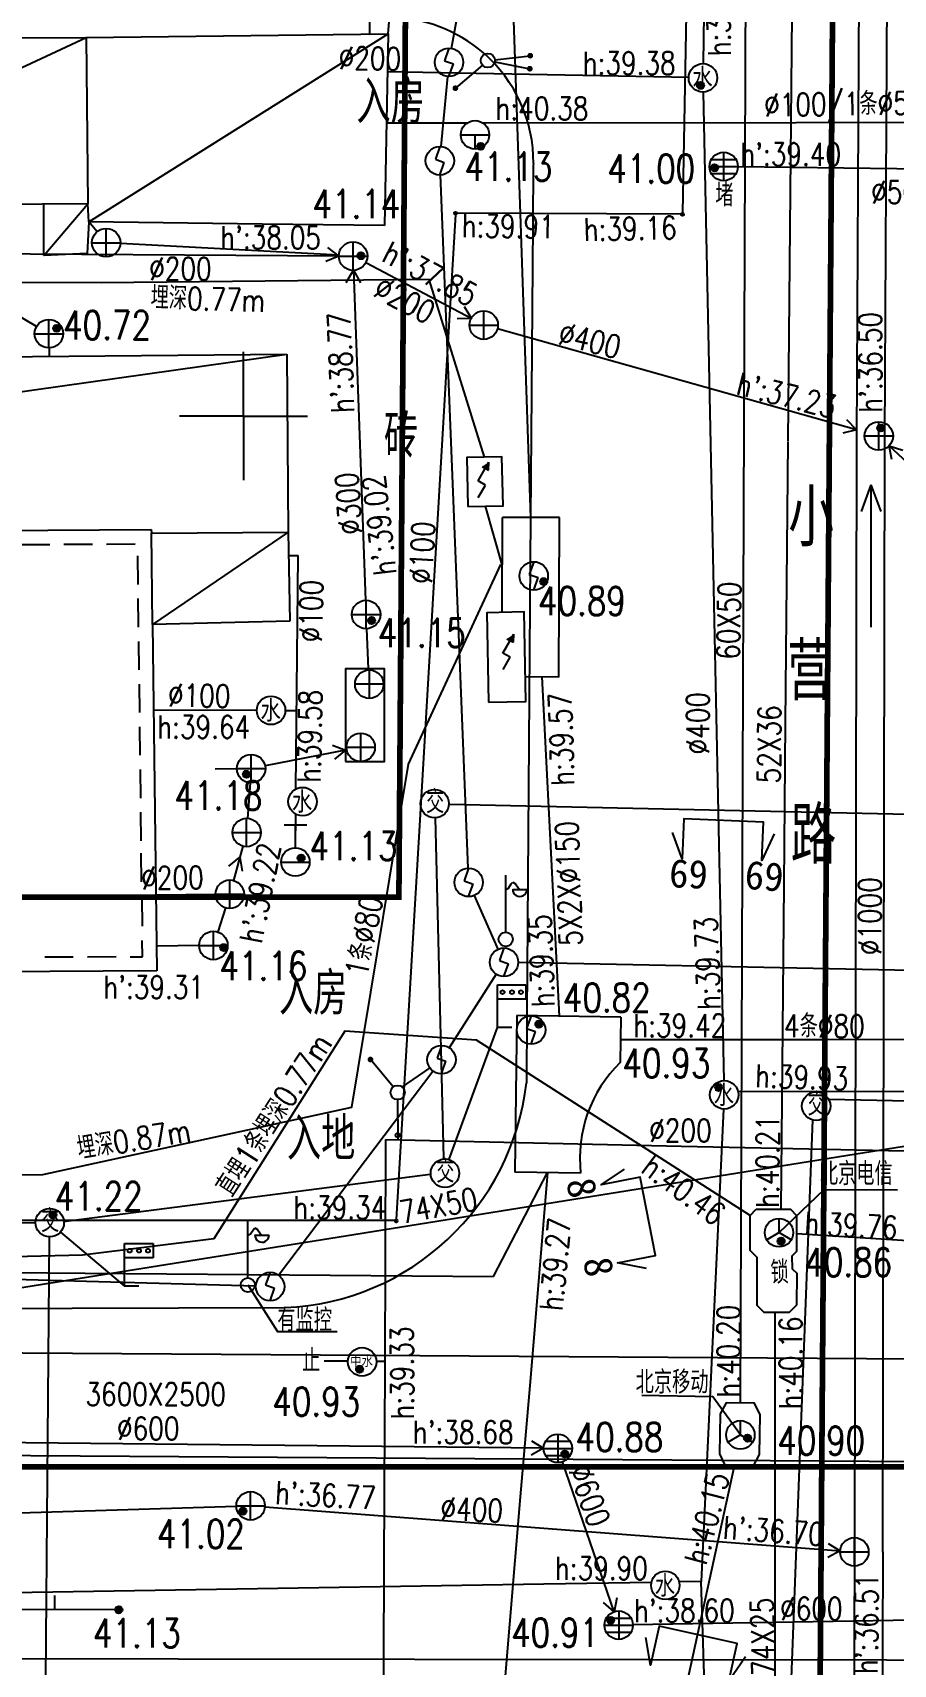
# Model space of a CAD drawing. Header units: inches. Extents: x 505347 to 508499, y 312634 to 313316.
# Drawn here: x 505692.6 to 505722.8, y 312866.2 to 312923.5 of the extents above; entities that cross this region are included whole.
import ezdxf
from ezdxf.enums import TextEntityAlignment as Align
from ezdxf.lldxf.tags import DXFTag

# ---------------------------------------------------------------- set-up
doc = ezdxf.new("R2010")
doc.units = ezdxf.units.IN
doc.header["$LTSCALE"] = 0.5
doc.header["$MEASUREMENT"] = 0
doc.linetypes.add('ACAD_ISO05W100', pattern=[33, 24, -3, 0, -3, 0, -3])
doc.linetypes.add('B1', pattern=[3, 2, -1])
for name, color, linetype in [('4_RDCAD', 7, 'Continuous'), ('BJ0', 7, 'Continuous'), ('BJ02', 7, 'Continuous'), ('BJ03', 7, 'Continuous'), ('BJ04', 7, 'Continuous'), ('BJ05', 7, 'Continuous'), ('BJ08', 7, 'Continuous'), ('BJ10', 7, 'Continuous'), ('PAPERFRAME', 7, 'Continuous'), ('上水井', 4, 'Continuous'), ('上水注记', 4, 'Continuous'), ('上水管线', 4, 'Continuous'), ('上水高程表', 4, 'Continuous'), ('中水井', 151, 'Continuous'), ('中水注记', 151, 'Continuous'), ('中水管线', 151, 'Continuous'), ('中水高程表', 151, 'Continuous'), ('公安交通井', 163, 'Continuous'), ('公安交通管线', 163, 'Continuous'), ('污水井', 247, 'Continuous'), ('污水注记', 247, 'Continuous'), ('污水管线', 247, 'Continuous'), ('污水高程表', 247, 'Continuous'), ('热力井', 40, 'Continuous'), ('热力注记', 40, 'Continuous'), ('热力管线', 40, 'Continuous'), ('热力高程表', 40, 'Continuous'), ('照明井', 193, 'Continuous'), ('照明管线', 193, 'Continuous'), ('燃气注记', 6, 'Continuous'), ('燃气管线', 6, 'Continuous'), ('燃气高程表', 6, 'Continuous'), ('电信井(北京移动)', 3, 'Continuous'), ('电信井权属', 7, 'Continuous'), ('电信井（北京电信）', 3, 'Continuous'), ('电信断面图及编号', 3, 'Continuous'), ('电信注记', 3, 'Continuous'), ('电信管线', 3, 'Continuous'), ('电信高程表', 3, 'Continuous'), ('电力井', 1, 'Continuous'), ('电力注记', 1, 'Continuous'), ('电力管线', 1, 'Continuous'), ('电力高程表', 1, 'Continuous'), ('监控器', 5, 'Continuous'), ('道路红线', 1, 'Continuous'), ('雨水井', 34, 'Continuous'), ('雨水注记', 34, 'Continuous'), ('雨水管线', 34, 'Continuous'), ('雨水高程表', 34, 'Continuous')]:
    doc.layers.add(name, color=color, linetype=linetype)
doc.styles.add('HZ', font='simplex.shx', dxfattribs={"bigfont": 'hztxt'})
doc.styles.get("Standard").update_dxf_attribs({"font": 'txt.shx', "bigfont": 'hztxt.shx'})
doc.styles.add('STYLE1', font='')
doc.styles.add('标题文字', font='', dxfattribs={"width": 0.68})
doc.styles.add('粗等线', font='simhei.ttf')
doc.styles.add('细等线', font='txt.shx', dxfattribs={"bigfont": 'ht.shx'})
doc.styles.get('STYLE1').set_extended_font_data('SimSun')
doc.styles.get('标题文字').set_extended_font_data('SimSun')
doc.linetypes.add('1152', pattern='A,15,-0.9,[138,ltypeshp.shx,S=1,R=0,X=0,Y=-0.5],-0.7,[138,ltypeshp.shx,S=1,R=0,X=0,Y=-0.5],-0.9,0', length=17.5)
doc.linetypes.add('1157', pattern='A,15,-3,[138,ltypeshp.shx,S=1,R=0,X=-0.5,Y=-0.5],-2,0', length=20)
tags = doc.linetypes.add('DL', pattern='A,15,-4.925,[130,ltypeshp.shx,S=0.5,R=330,X=-0.15,Y=0.433],0,[130,ltypeshp.shx,S=0.4,R=90,X=0,Y=0],-0.15,[130,ltypeshp.shx,S=0.5,R=150,X=0,Y=-0.433],-4.925,15', length=40).pattern_tags.tags
tags[32:33] = [DXFTag(74, 4), DXFTag(75, 0), DXFTag(340, '0'), DXFTag(46, 1.0), DXFTag(50, 0.0), DXFTag(44, 0.0), DXFTag(45, 0.0)]
tags[30:31] = [DXFTag(74, 4), DXFTag(75, 0), DXFTag(340, '0'), DXFTag(46, 1.0), DXFTag(50, 0.0), DXFTag(44, 0.0), DXFTag(45, 0.0)]
tags[4:5] = [DXFTag(74, 4), DXFTag(75, 0), DXFTag(340, '0'), DXFTag(46, 1.0), DXFTag(50, 0.0), DXFTag(44, 0.0), DXFTag(45, 0.0)]
tags = doc.linetypes.add('DX', pattern='A,15,-5,[130,ltypeshp.shx,S=1,R=330,X=0,Y=0],-5,15', length=40).pattern_tags.tags
tags[16:17] = [DXFTag(74, 4), DXFTag(75, 0), DXFTag(340, '0'), DXFTag(46, 1.0), DXFTag(50, 0.0), DXFTag(44, 0.0), DXFTag(45, 0.0)]
tags[14:15] = [DXFTag(74, 4), DXFTag(75, 0), DXFTag(340, '0'), DXFTag(46, 1.0), DXFTag(50, 0.0), DXFTag(44, 0.0), DXFTag(45, 0.0)]
tags[4:5] = [DXFTag(74, 4), DXFTag(75, 0), DXFTag(340, '0'), DXFTag(46, 1.0), DXFTag(50, 0.0), DXFTag(44, 0.0), DXFTag(45, 0.0)]
tags = doc.linetypes.add('SS', pattern='A,15,-1.9,[130,ltypeshp.shx,S=1,R=330,X=0,Y=0],-1.2,[130,ltypeshp.shx,S=1,R=330,X=0,Y=0],-1.9,15', length=35).pattern_tags.tags
tags[24:25] = [DXFTag(74, 4), DXFTag(75, 0), DXFTag(340, '0'), DXFTag(46, 1.0), DXFTag(50, 0.0), DXFTag(44, 0.0), DXFTag(45, 0.0)]
tags[22:23] = [DXFTag(74, 4), DXFTag(75, 0), DXFTag(340, '0'), DXFTag(46, 1.0), DXFTag(50, 0.0), DXFTag(44, 0.0), DXFTag(45, 0.0)]
tags[4:5] = [DXFTag(74, 4), DXFTag(75, 0), DXFTag(340, '0'), DXFTag(46, 1.0), DXFTag(50, 0.0), DXFTag(44, 0.0), DXFTag(45, 0.0)]
doc.linetypes.add('TRQD', pattern='A,15,[130,ltypeshp.shx,S=0.6,R=0,X=0,Y=0],-5,[130,ltypeshp.shx,S=0.6,R=0,X=0,Y=0],15', length=35)

# ---------------------------------------------------------------- blocks, each defined once
blk = doc.blocks.new('B5461')
for q in [(-0.866025, -0.5), (0, 1), (0.866025, -0.5)]:
    blk.add_line((0, 0), q)
blk.add_circle((0, 0), 1)
blk = doc.blocks.new('JT')
at = {"layer": '公安交通井'}
blk.add_circle((0, 0), 0.5, dxfattribs=at)
at = {"layer": '公安交通井', "width": 0.8}
blk.add_text('交', height=0.8, dxfattribs=at).set_placement((-0.304, -0.335, -50.185))
blk = doc.blocks.new('B8003')
at = {"color": 0}
for p, q in [((0, 3), (2, 3)), ((0, 0), (0, 3)), ((2, 3), (2, 2)), ((2, 2), (0, 2)), ((1, 0), (0, 0))]:
    blk.add_line(p, q, dxfattribs=at)
for centre in [(0.36, 2.49), (1.02, 2.49), (1.65, 2.49)]:
    blk.add_circle(centre, 0.135)
blk = doc.blocks.new('BC026')
for p, q in [((0, 0.5), (0, 4.5)), ((0, 3.5), (0.19, 3.6)), ((0.19, 3.6), (0.39, 3.9)), ((0.39, 3.9), (0.49, 4)), ((0.49, 4), (0.69, 3.9)), ((0.49, 3.5), (1.49, 3.5)), ((0.69, 3.9), (0.89, 3.6)), ((0.89, 3.6), (0.99, 3.5))]:
    blk.add_line(p, q)
blk.add_circle((0, 0), 0.5)
blk.add_arc((0.99, 3.5), 0.5, 179, 0)
blk = doc.blocks.new('B8211')
blk.add_hatch(color=256).paths.add_polyline_path([(0.25, 0, 1), (-0.25, 0, 1)])
blk.add_circle((0, 0), 0.25)
blk = doc.blocks.new('B545')
for p, q in [((-1, 0), (1, 0)), ((0, -1), (0, 0))]:
    blk.add_line(p, q)
blk.add_circle((0, 0), 1)
blk = doc.blocks.new('B547')
at = {"linetype": 'Continuous'}
for p, q in [((0, 1), (-0.31427, 0.111111)), ((-0.31427, 0.111111), (0.31427, -0.111111)), ((0, -1), (0.31427, -0.111111))]:
    blk.add_line(p, q, dxfattribs=at)
blk.add_circle((0, 0), 1)
blk = doc.blocks.new('B5502')
blk.add_circle((0, 0), 1)
at = {"style": '细等线'}
blk.add_text('水', height=1.5, dxfattribs=at).set_placement((-0.74, -0.79))
blk = doc.blocks.new('B5421')
for p, q in [((-1, 0), (1, 0)), ((0, -1), (0, 1))]:
    blk.add_line(p, q)
blk.add_circle((0, 0), 1)
blk = doc.blocks.new('B553')
at = {"linetype": 'Continuous'}
for p, q in [((-0.8, 2.6), (0.8, 2.6)), ((0, 1), (0, 2.6)), ((-1, 0), (1, 0))]:
    blk.add_line(p, q, dxfattribs=at)
blk.add_circle((0, 0), 1, dxfattribs=at)
blk = doc.blocks.new('B549')
blk.add_circle((0, 0), 1)
blk = doc.blocks.new('5441')
for p, q in [((1, 0), (-1, 0)), ((0, 1), (0, -1)), ((0, 0), (0, 0))]:
    blk.add_line(p, q)
blk.add_circle((0, 0), 1)
blk = doc.blocks.new('B5422')
at = {"linetype": 'Continuous'}
for p, q in [((-1, 0), (1, 0)), ((-0.866025, 0.5), (0.866025, 0.5)), ((0, 1), (0, -1)), ((-0.866025, -0.5), (0.866025, -0.5))]:
    blk.add_line(p, q, dxfattribs=at)
blk.add_circle((0, 0), 1, dxfattribs=at)
blk = doc.blocks.new('53214')
blk.add_circle((0, 0), 0.1)
for tag in ['路号', '线号', '点号']:
    blk.add_attdef(tag, (0, 0), '', height=0.00001)
blk = doc.blocks.new('RDCADTITLE')
at = {"color": 0, "ltscale": 10}
blk.add_lwpolyline([(-180, 30, 0, 0, 0), (0, 30, 0.5, 180, 0)], format="xyseb", dxfattribs=at)
at = {"style": 'STYLE1', "width": 0.75}
for tag, p in [('A1', (-145, 26.25)), ('B1', (-100, 26.25)), ('A3', (-145, 18.75)), ('B2', (-100, 18.75)), ('A4', (-145, 11.25)), ('B3', (-100, 11.25)), ('A4', (-145, 3.75)), ('B4', (-100, 3.75))]:
    blk.add_attdef(tag, text='', height=2.8, dxfattribs=at).set_placement(p, align=Align.MIDDLE_CENTER)
at = {"layer": '4_RDCAD', "style": '标题文字', "width": 0.65}
for tag, height, p in [('C2', 3.4, (-45, 17.95)), ('C3', 3.4, (-45, 11.75)), ('ZTSJ4-09-系统立项编码-流水号+设计阶段-专业代码-图号', 2.8, (-37.62, 3.75))]:
    blk.add_attdef(tag, text='', height=height, dxfattribs=at).set_placement(p, align=Align.MIDDLE_CENTER)

msp = doc.modelspace()

# ---------------------------------------------------------------- hatches: boundary and pattern name
at = {"layer": 'BJ05', "linetype": 'DL'}
h = msp.add_hatch(color=256, dxfattribs=at)
h.paths.add_polyline_path([(505708.383, 312908.261), (505708.494, 312908.201), (505708.622, 312908.422)])
h.paths.add_polyline_path([(505708.494, 312908.201), (505708.611, 312908.137), (505708.622, 312908.422)])
for points in [[(505708.622, 312908.422), (505708.494, 312908.201), (505708.611, 312908.137)], [(505709.496, 312902.379), (505709.368, 312902.158), (505709.485, 312902.094)]]:
    msp.add_hatch(color=256, dxfattribs=at).paths.add_polyline_path(points)
h = msp.add_hatch(color=256, dxfattribs=at)
h.paths.add_polyline_path([(505709.256, 312902.218), (505709.368, 312902.158), (505709.496, 312902.379)])
h.paths.add_polyline_path([(505709.368, 312902.158), (505709.485, 312902.094), (505709.496, 312902.379)])

# ---------------------------------------------------------------- linework, layer by layer
at = {"color": 1, "const_width": 0.2}
msp.add_lwpolyline([(505522.699, 312940.44), (505523.119, 312898.565), (505541.113, 312895.944), (505546.986, 312895.276), (505568.129, 312893.628), (505599.214, 312893.145), (505657.3, 312893.145), (505705.46, 312893.145), (505705.925, 312955.899)], dxfattribs=at)
at = {"layer": 'BJ0'}
for q in [(505700, 312912.289), (505697.75, 312910.039), (505700, 312907.789), (505702.25, 312910.039)]:
    msp.add_line((505700, 312910.039), q, dxfattribs=at)
at = {"layer": 'BJ02', "linetype": 'Continuous'}
for p, q in [((505704.426, 312924.034), (505704.426, 312923.448)), ((505705.081, 312923.456), (505705.126, 312924.034)), ((505651.419, 312923.075), (505694.476, 312923.329)), ((505694.476, 312923.329), (505705.081, 312923.456)), ((505694.476, 312923.329), (505694.476, 312923.329)), ((505694.476, 312923.329), (505694.54, 312917.486)), ((505704.426, 312923.448), (505705.081, 312923.456)), ((505705.081, 312923.456), (505704.955, 312916.724)), ((505694.54, 312917.486), (505651.514, 312917.136)), ((505692.985, 312915.676), (505692.984, 312917.486)), ((505694.572, 312916.851), (505694.54, 312917.486)), ((505694.572, 312916.851), (505694.509, 312915.739)), ((505700.661, 312916.777), (505694.572, 312916.851)), ((505704.955, 312916.724), (505700.661, 312916.777)), ((505694.509, 312915.739), (505692.985, 312915.676)), ((505681.363, 312912.024), (505701.527, 312912.214)), ((505701.527, 312912.214), (505701.576, 312905.958)), ((505656.151, 312905.805), (505696.765, 312906.054)), ((505696.765, 312906.054), (505696.767, 312905.927)), ((505696.767, 312905.927), (505701.576, 312905.958)), ((505701.576, 312905.958), (505701.632, 312902.84)), ((505692.196, 312905.526), (505693.196, 312905.532)), ((505693.696, 312905.535), (505694.696, 312905.541)), ((505695.196, 312905.544), (505696.196, 312905.551)), ((505696.81, 312902.717), (505696.767, 312905.927)), ((505696.767, 312905.927), (505696.767, 312905.927)), ((505696.278, 312905.127), (505696.291, 312904.127)), ((505696.31, 312902.711), (505696.298, 312903.627)), ((505696.311, 312902.627), (505696.31, 312902.711)), ((505701.632, 312902.84), (505696.81, 312902.717)), ((505696.81, 312902.717), (505696.958, 312890.557)), ((505696.317, 312902.127), (505696.329, 312901.127)), ((505696.335, 312900.627), (505696.348, 312899.627)), ((505696.354, 312899.127), (505696.366, 312898.127)), ((505696.372, 312897.627), (505696.384, 312896.627)), ((505696.39, 312896.127), (505696.402, 312895.127)), ((505696.393, 312894.69), (505696.405, 312893.69)), ((505696.427, 312893.128), (505696.439, 312892.128)), ((505696.452, 312891.054), (505696.445, 312891.628)), ((505694.025, 312891.042), (505693.025, 312891.037)), ((505695.525, 312891.05), (505694.525, 312891.044)), ((505696.025, 312891.052), (505696.452, 312891.054)), ((505696.958, 312890.557), (505629.382, 312890.207))]:
    msp.add_line(p, q, dxfattribs=at)
at = {"layer": 'BJ02'}
for points in [[(505681.72, 312917.382), (505694.476, 312923.329)], [(505694.572, 312916.851), (505705.081, 312923.456)], [(505692.985, 312915.676), (505694.54, 312917.486)], [(505656.151, 312905.805), (505701.527, 312912.214)], [(505701.576, 312905.958), (505696.81, 312902.717)]]:
    msp.add_lwpolyline(points, dxfattribs=at)
at = {"layer": 'BJ02', "linetype": 'Continuous'}
for points in [[(505695.622, 312868.128), (505691.122, 312868.135)], [(505693.372, 312868.132), (505693.373, 312868.632)]]:
    msp.add_lwpolyline(points, dxfattribs=at)
at = {"layer": 'BJ04', "linetype": 'Continuous', "flags": 128}
for points in [[(505708.428, 312922.785, 0.178399), (505705.126, 312924.034)], [(505710.187, 312918.905, 0.21859), (505708.428, 312922.785)], [(505701.471, 312878.737, 0.369066), (505709.941, 312886.633)]]:
    msp.add_lwpolyline(points, format="xyb", dxfattribs=at)
for points in [[(505710.187, 312918.905), (505710.178, 312918.834), (505710.163, 312916.776)], [(505710.163, 312916.776), (505710.074, 312904.958)], [(505710.074, 312904.958), (505709.955, 312889.027)], [(505709.955, 312889.027), (505709.937, 312886.618)], [(505664.023, 312878.624), (505701.471, 312878.737)]]:
    msp.add_lwpolyline(points, dxfattribs=at)
at = {"layer": 'BJ05', "linetype": 'DL'}
for p, q in [((505708.239, 312907.76), (505708.622, 312908.422)), ((505708.383, 312908.261), (505708.611, 312908.137)), ((505708.611, 312908.137), (505708.622, 312908.422)), ((505708.499, 312907.61), (505708.239, 312907.76)), ((505708.249, 312907.177), (505708.499, 312907.61)), ((505709.113, 312901.717), (505709.496, 312902.379)), ((505709.256, 312902.218), (505709.485, 312902.094)), ((505709.485, 312902.094), (505709.496, 312902.379)), ((505709.373, 312901.567), (505709.113, 312901.717)), ((505709.123, 312901.134), (505709.373, 312901.567))]:
    msp.add_line(p, q, dxfattribs=at)
for points in [[(505708.833, 312922.547), (505710.075, 312922.689)], [(505708.395, 312922.357), (505707.443, 312921.546)], [(505708.83, 312922.471), (505710.057, 312922.232)]]:
    msp.add_lwpolyline(points, dxfattribs=at)
at = {"layer": 'BJ05', "linetype": 'DL', "const_width": 0.1}
for points in [[(505710.125, 312922.689, 1), (505710.025, 312922.689, 1)], [(505710.007, 312922.232, 1), (505710.107, 312922.232, 1)], [(505707.393, 312921.546, 1), (505707.493, 312921.546, 1)]]:
    msp.add_lwpolyline(points, format="xyb", close=True, dxfattribs=at)
at = {"layer": 'BJ05', "linetype": 'DL', "flags": 128}
for points in [[(505707.881, 312906.862), (505709.118, 312906.89), (505709.079, 312908.609), (505707.842, 312908.581)], [(505708.607, 312899.993), (505709.923, 312900.02), (505709.859, 312903.161), (505708.543, 312903.134)]]:
    msp.add_lwpolyline(points, close=True, dxfattribs=at)
at = {"layer": 'BJ05', "linetype": 'Continuous', "const_width": 0.1}
msp.add_lwpolyline([(505704.412, 312887.447, 1), (505704.512, 312887.447, 1)], format="xyb", close=True, dxfattribs=at)
at = {"layer": 'BJ05', "linetype": 'Continuous'}
msp.add_lwpolyline([(505705.258, 312886.482), (505704.462, 312887.447)], dxfattribs=at)
at = {"layer": 'BJ05', "linetype": 'Continuous', "flags": 128}
msp.add_lwpolyline([(505705.417, 312886.04), (505705.419, 312884.664)], dxfattribs=at)
at = {"layer": 'BJ05', "linetype": 'DL'}
msp.add_circle((505708.585, 312922.519), 0.25, dxfattribs=at)
at = {"layer": 'BJ05', "linetype": 'Continuous'}
for centre, radius in [((505705.417, 312886.29), 0.25), ((505705.419, 312884.789), 0.0748)]:
    msp.add_circle(centre, radius, dxfattribs=at)
at = {"layer": '上水管线', "linetype": 'SS', "ltscale": 0.6}
for points in [[(505716.551, 312952.946), (505716.145, 312922.41)], [(505715.653, 312921.919), (505705.056, 312922.118)], [(505716.148, 312921.411), (505716.69, 312895.553)], [(505701.591, 312905.143), (505701.925, 312905.141)], [(505701.84, 312896.942), (505701.925, 312905.141)], [(505696.846, 312899.729), (505700.471, 312899.707)], [(505701.47, 312899.701), (505701.856, 312899.699)], [(505701.828, 312894.881), (505701.835, 312896.065)], [(505716.69, 312895.553), (505716.876, 312886.707)], [(505717.369, 312886.337), (505723.514, 312886.327)], [(505716.862, 312885.709), (505716.08, 312869.119)], [(505710.551, 312869.029), (505671.726, 312868.396)], [(505714.33, 312869.091), (505710.551, 312869.029)], [(505716.228, 312855.473), (505716.28, 312862.979), (505716.08, 312869.119), (505715.303, 312869.107)]]:
    msp.add_lwpolyline(points, dxfattribs=at)
at = {"layer": '中水管线', "linetype": 'SS', "ltscale": 0.6}
for points in [[(505704.994, 312884.636), (505704.962, 312876.588)], [(505704.994, 312884.636), (505711.75, 312884.488)], [(505711.75, 312884.488), (505715.369, 312884.409)], [(505715.369, 312884.409), (505723.215, 312884.236)], [(505702.834, 312876.873), (505703.643, 312876.866)], [(505704.68, 312876.858), (505704.963, 312876.856)], [(505704.962, 312876.588), (505704.946, 312872.406)], [(505704.946, 312872.406), (505704.911, 312863.645)]]:
    msp.add_lwpolyline(points, dxfattribs=at)
at = {"layer": '公安交通管线'}
for points in [[(505707.232, 312896.416), (505733.539, 312895.833)], [(505707.041, 312883.984), (505706.746, 312895.93)], [(505707.224, 312883.952), (505708.922, 312888.568)], [(505733.448, 312885.778), (505720.56, 312886.039)], [(505719.986, 312885.328), (505718.801, 312854.399)], [(505693.686, 312881.763), (505706.562, 312883.423)], [(505692.694, 312881.7), (505632.378, 312881.76)], [(505693.574, 312881.38), (505695.824, 312879.489)], [(505692.985, 312857.275), (505693.19, 312881.2)]]:
    msp.add_lwpolyline(points, dxfattribs=at)
at = {"layer": '污水管线'}
for points in [[(505721.775, 312955.899), (505721.53, 312909.261)], [(505722.529, 312909.256), (505722.769, 312955.899)], [(505694.859, 312916.507), (505694.572, 312916.851)], [(505703.352, 312915.656), (505688.882, 312915.743)], [(505703.354, 312915.68), (505695.678, 312916.096)], [(505702.953, 312915.955), (505703.352, 312915.656), (505702.894, 312915.458)], [(505692.737, 312913.182), (505688.813, 312915.493)], [(505703.613, 312914.728), (505703.87, 312915.155), (505704.113, 312914.719)], [(505703.87, 312915.155), (505704.291, 312903.57)], [(505707.998, 312913.464), (505704.324, 312915.404)], [(505707.751, 312913.889), (505708.005, 312913.46), (505707.506, 312913.453)], [(505721.532, 312909.557), (505708.92, 312913.096)], [(505721.185, 312909.914), (505721.533, 312909.557), (505721.05, 312909.433)], [(505721.53, 312909.261), (505721.459, 312870.161)], [(505722.458, 312870.154), (505722.529, 312909.256)], [(505722.778, 312908.508), (505722.682, 312908.997), (505723.154, 312908.837)], [(505742.89, 312890.242), (505722.682, 312908.997)], [(505721.709, 312906.684), (505722.051, 312907.624)], [(505722.051, 312902.624), (505722.051, 312907.624)], [(505722.393, 312906.684), (505722.051, 312907.624)], [(505704.395, 312901.168), (505704.331, 312902.573)], [(505703.124, 312898.482), (505703.59, 312898.304), (505703.204, 312897.988)], [(505703.588, 312898.305), (505700.76, 312897.754)], [(505699.77, 312897.653), (505699.01, 312897.646)], [(505700.235, 312897.161), (505700.148, 312895.914)], [(505699.491, 312894.23), (505699.873, 312894.551), (505699.961, 312894.059)], [(505699.982, 312894.937), (505699.652, 312893.73)], [(505699.022, 312893.244), (505696.926, 312893.219)], [(505699.369, 312892.776), (505699.097, 312891.926)], [(505698.446, 312891.445), (505696.947, 312891.427)], [(505687.546, 312871.394), (505699.753, 312871.763)], [(505700.749, 312871.74), (505720.962, 312870.199)], [(505720.537, 312870.459), (505720.962, 312870.199), (505720.524, 312869.96)], [(505721.459, 312870.161), (505721.277, 312820.665)], [(505722.459, 312870.158), (505722.277, 312820.665)]]:
    msp.add_lwpolyline(points, dxfattribs=at)
msp.add_lwpolyline([(505703.588, 312897.906), (505704.955, 312897.906), (505704.955, 312901.168), (505703.588, 312901.168)], close=True, dxfattribs=at)
at = {"layer": '热力管线'}
for points in [[(505705.023, 312920.334), (505707.876, 312920.337)], [(505708.393, 312920.337), (505730.43, 312920.357)], [(505547.518, 312878.123), (505734.094, 312876.864)], [(505547.085, 312874.526), (505734.094, 312873.264)], [(505730.888, 312866.342), (505672.822, 312866.425)]]:
    msp.add_lwpolyline(points, dxfattribs=at)
at = {"layer": '照明管线'}
for points in [[(505707.309, 312922.947), (505708.885, 312931.651)], [(505706.944, 312919.496), (505707.174, 312921.961)], [(505707.889, 312894.162), (505706.918, 312918.501)], [(505693.172, 312912.429), (505693.174, 312912.136)], [(505708.948, 312891.318), (505708.111, 312893.209)], [(505732.665, 312890.386), (505709.65, 312890.852)], [(505708.881, 312890.443), (505707.226, 312887.86)], [(505701.237, 312879.872), (505706.657, 312887.043)], [(505706.548, 312887.159), (505705.539, 312886.466)], [(505700.439, 312879.49), (505691.518, 312879.741)]]:
    msp.add_lwpolyline(points, dxfattribs=at)
at = {"layer": '燃气管线', "linetype": 'TRQD', "ltscale": 0.5}
for p, q in [((505716.051, 312950.704), (505715.421, 312917.169)), ((505707.447, 312917.109), (505707.205, 312913.004)), ((505715.37, 312917.12), (505707.5, 312917.159)), ((505707.205, 312913.004), (505706.297, 312897.639)), ((505706.297, 312897.639), (505705.363, 312881.829)), ((505699.625, 312881.796), (505635.757, 312881.823)), ((505705.312, 312881.793), (505699.625, 312881.796))]:
    msp.add_line(p, q, dxfattribs=at)
for p in [(505707.45, 312917.159), (505715.42, 312917.119), (505705.36, 312881.779)]:
    msp.add_point(p, dxfattribs=at)
at = {"layer": '电信井权属'}
for points, elevation in [([(505718.811, 312881.369), (505720.391, 312882.887), (505722.975, 312882.868)], 40.861), ([(505717.455, 312874.268), (505716.488, 312875.603), (505713.997, 312875.646)], 40.902)]:
    msp.add_lwpolyline(points, dxfattribs=dict(at, elevation=elevation))
at = {"layer": '电信断面图及编号'}
for points in [[(505718.645, 312895.375), (505718.213, 312894.431), (505718.267, 312895.784), (505715.471, 312895.895), (505715.415, 312894.498), (505715.075, 312895.421)], [(505714.16, 312880.108), (505713.142, 312880.309), (505714.47, 312880.57), (505713.932, 312883.316), (505712.561, 312883.048), (505713.381, 312883.592)], [(505717.637, 312866.472), (505717.043, 312865.62), (505717.338, 312866.941), (505714.607, 312867.55), (505714.302, 312866.186), (505714.133, 312867.156)]]:
    msp.add_lwpolyline(points, dxfattribs=at)
at = {"layer": '电信管线', "linetype": 'DX'}
for points in [[(505717.528, 312894.355), (505717.652, 312928.325)], [(505719.131, 312909.152), (505719.292, 312926.643)], [(505719.041, 312899.265), (505719.131, 312909.134)], [(505718.988, 312893.579), (505719.041, 312899.265)], [(505717.505, 312887.949), (505717.528, 312894.355)], [(505718.884, 312882.189), (505718.988, 312893.579)], [(505717.792, 312881.976), (505708.189, 312888.13), (505703.566, 312888.439), (505698.96, 312881.154), (505694.352, 312880.577), (505683.203, 312880.304), (505674.742, 312880.36)], [(505717.459, 312875.386), (505717.505, 312887.949)], [(505732.239, 312885.833), (505721.811, 312884.165)], [(505721.811, 312884.165), (505703.288, 312881.203)], [(505736.341, 312880.259), (505719.42, 312881.323)], [(505703.288, 312881.203), (505687.138, 312878.62)], [(505718.678, 312864.48), (505718.678, 312878.537)], [(505717.234, 312873.166), (505715.28, 312864.221)]]:
    msp.add_lwpolyline(points, dxfattribs=at)
for points in [[(505718.005, 312882.189), (505719.215, 312882.188), (505719.427, 312881.976), (505719.427, 312880.706), (505719.264, 312880.544), (505719.269, 312880.103), (505719.436, 312879.944), (505719.429, 312878.826), (505719.163, 312878.56), (505718.287, 312878.561), (505718.04, 312878.809), (505718.04, 312880.499), (505717.792, 312880.746), (505717.792, 312881.976)], [(505716.721, 312873.602), (505716.913, 312873.2), (505717.913, 312873.179), (505718.122, 312873.577), (505718.147, 312874.978), (505717.953, 312875.379), (505716.953, 312875.397), (505716.746, 312875.004)]]:
    msp.add_lwpolyline(points, close=True, dxfattribs=at)
at = {"layer": '电力管线', "linetype": 'DL'}
for points in [[(505709.742, 312916.802), (505709.132, 312934.469)], [(505710.098, 312906.477), (505709.742, 312916.802)], [(505708.461, 312908.595), (505706.521, 312914.828), (505695.006, 312914.719), (505685.539, 312914.731)], [(505709.093, 312904.813), (505708.5, 312906.876)], [(505709.089, 312903.146), (505709.098, 312906.48)], [(505711.098, 312906.474), (505709.098, 312906.48)], [(505711.082, 312900.874), (505711.098, 312906.474)], [(505647.004, 312883.016), (505657.417, 312883.063), (505692.951, 312883.407), (505703.81, 312885.774), (505705.799, 312897.814), (505709.042, 312904.824)], [(505711.082, 312900.874), (505709.905, 312900.878)], [(505711.104, 312888.968), (505710.494, 312900.876)], [(505709.604, 312888.99), (505709.527, 312883.491)], [(505713.25, 312888.938), (505709.604, 312888.99)], [(505713.25, 312888.938), (505713.228, 312887.338)], [(505713.239, 312888.148), (505720.518, 312888.155)], [(505720.518, 312888.155), (505735.331, 312888.168)], [(505708.783, 312879.83), (505710.685, 312883.475)], [(505711.843, 312883.458), (505709.527, 312883.491)], [(505710.685, 312883.475), (505710.077, 312876.276)], [(505687.788, 312880.005), (505694.437, 312879.95)], [(505694.437, 312879.95), (505708.783, 312879.83)], [(505710.077, 312876.276), (505709.724, 312872.091)], [(505709.724, 312872.091), (505708.417, 312856.591)]]:
    msp.add_lwpolyline(points, dxfattribs=at)
msp.add_lwpolyline([(505713.228, 312887.338, 0.230129), (505711.843, 312883.458)], format="xyb", dxfattribs=at)
at = {"layer": '监控器'}
msp.add_lwpolyline([(505700.155, 312879.532), (505701.192, 312877.902), (505703.294, 312877.902)], dxfattribs=at)
at = {"layer": '道路红线'}
for p in [(505705.925, 312955.899), (505587.033, 312893.145)]:
    msp.add_line(p, (505705.46, 312893.145), dxfattribs=at)
at = {"layer": '道路红线', "linetype": 'ACAD_ISO05W100', "const_width": 0.2}
for points in [[(505720.926, 312955.899), (505720.312, 312873.145)], [(505524.721, 312873.145), (505720.312, 312873.145)], [(505720.312, 312873.145), (505719.862, 312812.449)], [(505720.312, 312873.145), (505825.11, 312873.145)]]:
    msp.add_lwpolyline(points, dxfattribs=at)
at = {"layer": '雨水管线'}
for points in [[(505724.816, 312918.695), (505717.364, 312918.791)], [(505710.544, 312873.799), (505673.029, 312874.185)], [(505710.119, 312874.059), (505710.544, 312873.799), (505710.106, 312873.559)], [(505713.018, 312868.059), (505711.205, 312873.324)], [(505724.228, 312867.776), (505713.679, 312867.597)]]:
    msp.add_lwpolyline(points, dxfattribs=at)
at = {"layer": '雨水管线', "elevation": -81.787}
msp.add_lwpolyline([(505713.117, 312868.55), (505713.023, 312868.06), (505712.644, 312868.386)], dxfattribs=at)

# ---------------------------------------------------------------- block references
at = {"layer": 'BJ03', "linetype": 'Continuous', "xscale": 0.5, "yscale": 0.5, "zscale": 0.5}
for name, p in [('BC026', (505709.213, 312891.668)), ('B8003', (505708.922, 312888.568, 40.904)), ('BC026', (505700.155, 312879.532)), ('B8003', (505695.824, 312879.489, 41.199))]:
    msp.add_blockref(name, p, dxfattribs=at)
at = {"layer": 'BJ08', "xscale": 0.5, "yscale": 0.5, "zscale": 0.5}
for p in [(505716.057, 312921.646, 41.003), (505708.334, 312919.508, 41.131), (505716.546, 312918.754, -40.999), (505704.125, 312915.666, 41.14), (505693.442, 312913.115, 40.723), (505722.385, 312909.619, 41.035), (505710.547, 312904.226, 40.887), (505704.499, 312902.858, 41.148), (505700.105, 312897.461, 41.183), (505702.025, 312894.52, 41.135), (505699.309, 312891.376, 41.16), (505710.378, 312888.688, 40.816), (505716.691, 312886.466, 81.856), (505693.308, 312881.992, 41.221), (505718.883, 312881.069), (505704.08, 312876.573, 40.933), (505717.707, 312874.155, 40.902), (505711.291, 312873.597, 40.877), (505699.981, 312871.592, 41.022), (505695.622, 312868.128, 41.129), (505712.899, 312867.753, 40.91)]:
    msp.add_blockref('B8211', p, dxfattribs=at)
at = {"layer": 'PAPERFRAME', "ltscale": 0.15873, "xscale": 0.5, "yscale": 0.5, "zscale": 0.5}
msp.add_blockref('RDCADTITLE', (505831.438, 312812.449, 82.3), dxfattribs=at)
at = {"layer": '上水井', "linetype": 'Continuous', "xscale": 0.5, "yscale": 0.5, "zscale": 0.5}
for name, p in [('B5502', (505716.138, 312921.91, 41.003)), ('B5502', (505700.971, 312899.704, 41.194)), ('B5502', (505702.076, 312896.502, 41.15)), ('B553', (505701.825, 312894.38, 82.23)), ('B5502', (505716.886, 312886.207, 40.928)), ('B5502', (505714.818, 312868.985, 40.905))]:
    msp.add_blockref(name, p, dxfattribs=at)
at = {"layer": '中水井', "xscale": 0.5, "yscale": 0.5, "zscale": 0.5}
msp.add_blockref('B549', (505704.169, 312876.832, -1.293), dxfattribs=at)
at = {"layer": '公安交通井'}
for p in [(505706.717, 312896.429), (505720.116, 312885.811), (505707.077, 312883.455), (505693.197, 312881.72)]:
    msp.add_blockref('JT', p, dxfattribs=at)
at = {"layer": '污水井', "linetype": 'Continuous', "xscale": 0.5, "yscale": 0.5, "zscale": 0.5}
for name, p in [('B5421', (505695.18, 312916.123, 40.723)), ('B5421', (505703.852, 312915.653, 41.14)), ('B5421', (505693.167, 312912.928, 40.723)), ('B5421', (505708.44, 312913.23, 41.145)), ('B5421', (505722.315, 312909.337, 41.035)), ('B5421', (505704.309, 312903.071, 41.148)), ('5441', (505704.419, 312900.623)), ('B5421', (505704.12, 312898.408, 41.133)), ('B5421', (505700.27, 312897.658, 41.183)), ('B5421', (505700.113, 312895.417, 41.165)), ('B5421', (505699.521, 312893.25, 41.168)), ('B5421', (505698.945, 312891.451, 41.16)), ('B5421', (505700.252, 312871.778, 41.022)), ('B5421', (505721.459, 312870.161, 40.877))]:
    msp.add_blockref(name, p, dxfattribs=at)
at = {"layer": '热力井', "linetype": 'Continuous', "xscale": 0.5, "yscale": 0.5, "zscale": 0.5}
msp.add_blockref('B545', (505708.135, 312919.909), dxfattribs=at)
at = {"layer": '照明井', "linetype": 'Continuous', "xscale": 0.5, "yscale": 0.5, "zscale": 0.5}
for p in [(505707.22, 312922.457, 41.05), (505706.898, 312918.999, 41.05), (505707.909, 312893.664, 81.985), (505709.15, 312890.862, 40.907), (505706.957, 312887.44, 41.01), (505700.938, 312879.476, 41.088)]:
    msp.add_blockref('B547', p, dxfattribs=at)
at = {"layer": '燃气高程表'}
ref = msp.add_blockref('53214', (505707.45, 312917.159), dxfattribs=dict(at, xscale=0.5, yscale=0.5, zscale=0.5))
ref.add_attrib('路号', '97-5008', (505707.45, 312917.159, 53214), dxfattribs={"layer": '0', "height": 0.000005})
ref.add_attrib('线号', '1', (505707.45, 312917.159, 53214), dxfattribs={"layer": '0', "height": 0.000005})
ref.add_attrib('点号', '19', (505707.45, 312917.159, 53214), dxfattribs={"layer": '0', "height": 0.000005})
ref = msp.add_blockref('53214', (505715.42, 312917.119), dxfattribs=dict(at, xscale=0.5, yscale=0.5, zscale=0.5))
ref.add_attrib('路号', '97-5008', (505715.42, 312917.119, 53214), dxfattribs={"layer": '0', "height": 0.000005})
ref.add_attrib('线号', '1', (505715.42, 312917.119, 53214), dxfattribs={"layer": '0', "height": 0.000005})
ref.add_attrib('点号', '19', (505715.42, 312917.119, 53214), dxfattribs={"layer": '0', "height": 0.000005})
ref = msp.add_blockref('53214', (505705.36, 312881.779), dxfattribs=dict(at, xscale=0.5, yscale=0.5, zscale=0.5))
ref.add_attrib('路号', '97-5008', (505705.36, 312881.779, 53214), dxfattribs={"layer": '0', "height": 0.000005})
ref.add_attrib('线号', '1', (505705.36, 312881.779, 53214), dxfattribs={"layer": '0', "height": 0.000005})
ref.add_attrib('点号', '19', (505705.36, 312881.779, 53214), dxfattribs={"layer": '0', "height": 0.000005})
at = {"layer": '电信井(北京移动)', "linetype": 'Continuous', "xscale": 0.5, "yscale": 0.5, "zscale": 0.5}
msp.add_blockref('B5461', (505717.455, 312874.268, 40.902), dxfattribs=at)
at = {"layer": '电信井（北京电信）', "linetype": 'Continuous', "xscale": 0.5, "yscale": 0.5, "zscale": 0.5}
msp.add_blockref('B5461', (505718.811, 312881.369, 40.861), dxfattribs=at)
at = {"layer": '电力井', "linetype": 'Continuous', "xscale": 0.5, "yscale": 0.5, "zscale": 0.5}
for p in [(505710.197, 312904.424, 40.887), (505710.104, 312888.483, 40.816)]:
    msp.add_blockref('B547', p, dxfattribs=at)
at = {"layer": '雨水井', "linetype": 'Continuous', "xscale": 0.5, "yscale": 0.5, "zscale": 0.5}
for p in [(505716.865, 312918.797, 40.999), (505711.043, 312873.793, 81.787), (505713.18, 312867.588, 40.91)]:
    msp.add_blockref('B5422', p, dxfattribs=at)

# ---------------------------------------------------------------- texts
at = {"layer": 'BJ08', "style": 'HZ', "width": 0.8}
for s, p in [('41.13', (505707.764, 312918.295, 41.131)), ('41.00', (505712.781, 312918.22, 40.999)), ('41.14', (505702.425, 312916.985, 41.14)), ('40.72', (505693.667, 312912.728, 40.723)), ('40.89', (505710.346, 312903.041, 40.887)), ('41.15', (505704.719, 312901.926, 41.148)), ('41.18', (505697.581, 312896.217, 41.183)), ('41.13', (505702.325, 312894.44, 41.135)), ('41.16', (505699.16, 312890.236, 41.16)), ('40.82', (505711.22, 312889.121, 40.816)), ('40.93', (505713.315, 312886.819, 40.928)), ('41.22', (505693.377, 312882.147, 41.221)), ('40.86', (505719.7, 312879.829, 40.861)), ('40.93', (505701.016, 312874.935, 40.933)), ('40.88', (505711.665, 312873.692, 40.877)), ('40.90', (505718.751, 312873.563, 40.902)), ('41.02', (505696.964, 312870.292, 41.022)), ('41.13', (505694.716, 312866.805, 41.129)), ('40.91', (505709.404, 312866.822, 40.91))]:
    msp.add_text(s, height=1, dxfattribs=at).set_placement(p)
at = {"layer": 'BJ10', "linetype": 'Continuous', "style": 'HZ', "width": 0.8}
for s, height, p in [('入房', 1.5, (505703.97, 312920.31)), ('砖', 1.5, (505704.935, 312908.586)), ('小', 2, (505719.139, 312905.463)), ('营', 2, (505719.094, 312900.068)), ('路', 2, (505719.221, 312894.312)), ('入房', 1.5, (505701.252, 312889.014)), ('入地', 1.5, (505701.53, 312883.913))]:
    msp.add_text(s, height=height, dxfattribs=at).set_placement(p)
at = {"layer": '上水注记', "style": 'HZ', "width": 0.8}
for s, rotation, p in [('%%c200', 358.9053, (505703.337, 312922.214)), ('%%c100', 88.9053, (505702.756, 312902.087)), ('%%c100', 358.9053, (505697.344, 312899.841))]:
    msp.add_text(s, height=0.8, rotation=rotation, dxfattribs=at).set_placement(p)
at = {"layer": '上水注记', "linetype": '1152', "style": 'HZ', "width": 0.8}
msp.add_text('%%c400', height=0.8, rotation=90, dxfattribs=at).set_placement((505716.357, 312898.154))
at = {"layer": '上水高程表', "style": 'HZ', "width": 0.8}
for s, rotation, p in [('h:39.30', 91.3993, (505717.122, 312922.679)), ('h:39.58', 88.9262, (505702.701, 312897.156)), ('h:39.73', 92.2328, (505716.765, 312889.202)), ('h:39.93', 358.2031, (505717.965, 312886.474))]:
    msp.add_text(s, height=0.8, rotation=rotation, dxfattribs=at).set_placement(p)
for s, p in [('h:39.38', (505711.917, 312922.029)), ('h:39.64', (505696.973, 312898.72)), ('h:39.90', (505710.94, 312869.183))]:
    msp.add_text(s, height=0.8, dxfattribs=at).set_placement(p)
at = {"layer": '中水井'}
msp.add_text('中水', height=0.4, dxfattribs=at).set_placement((505703.75, 312876.651, -91.165))
at = {"layer": '中水注记', "style": 'HZ', "width": 0.8}
for s, p in [('%%C200', (505714.252, 312884.555)), ('止', (505702.06, 312876.478))]:
    msp.add_text(s, height=0.8, dxfattribs=at).set_placement(p)
at = {"layer": '中水高程表', "style": 'HZ', "width": 0.8}
msp.add_text('h:39.33', height=0.8, rotation=90.5166, dxfattribs=at).set_placement((505705.99, 312874.812))
at = {"layer": '污水注记', "style": 'HZ', "width": 0.8}
for s, rotation, p in [('%%c200', 0.0112, (505696.69, 312914.806)), ('%%c200', 331.8844, (505704.506, 312914.279)), ('%%c400', 345.972, (505711.003, 312912.573)), ('%%c300', 94.0172, (505704.171, 312905.897)), ('%%c200', 0.7377, (505696.415, 312893.414)), ('%%c1000', 89.8969, (505722.399, 312891.107)), ('%%C400', 357.5505, (505706.908, 312871.293))]:
    msp.add_text(s, height=0.8, rotation=rotation, dxfattribs=at).set_placement(p)
at = {"layer": '污水高程表', "style": 'HZ', "width": 0.8}
for s, p in [("h':38.05", (505699.186, 312915.904)), ("h':39.31", (505695.08, 312889.588))]:
    msp.add_text(s, height=0.8, dxfattribs=at).set_placement(p)
for s, rotation, p in [("h':37.85", 332.3156, (505704.806, 312915.5)), ("h':38.77", 92.1935, (505703.888, 312910.158)), ("h':36.50", 90.3674, (505722.432, 312910.155)), ("h':37.23", 346.0293, (505717.264, 312910.806)), ("h':39.02", 96.8265, (505705.38, 312904.492)), ("h':39.22", 78.999, (505700.639, 312891.478)), ("h':36.77", 356.7824, (505701.097, 312871.846)), ("h':36.70", 355.866, (505716.827, 312870.626)), ("h':36.51", 89.6586, (505722.273, 312865.868))]:
    msp.add_text(s, height=0.8, rotation=rotation, dxfattribs=at).set_placement(p)
at = {"layer": '热力注记', "style": 'HZ', "width": 0.8}
msp.add_text('%%c100/1条%%c50/1条', height=0.8, rotation=0.8825, dxfattribs=at).set_placement((505718.294, 312920.553))
at = {"layer": '热力注记', "linetype": 'B1', "ltscale": 0.5, "style": 'HZ', "width": 0.8}
msp.add_text('3600X2500', height=0.8, dxfattribs=at).set_placement((505694.451, 312875.295))
at = {"layer": '热力高程表', "style": 'HZ', "width": 0.8}
msp.add_text('h:40.38', height=0.8, dxfattribs=at).set_placement((505708.853, 312920.434))
at = {"layer": '燃气注记', "linetype": 'TRQD', "ltscale": 0.5, "style": 'HZ', "width": 0.8}
msp.add_text('%%c100', height=0.8, rotation=87.3539, dxfattribs=at).set_placement((505706.278, 312905.247), align=Align.MIDDLE)
at = {"layer": '燃气高程表', "style": 'HZ', "width": 0.8}
for s, rotation, p in [('h:39.91', 359.1967, (505707.664, 312916.322)), ('h:39.16', 1.2732, (505711.961, 312916.184))]:
    msp.add_text(s, height=0.8, rotation=rotation, dxfattribs=at).set_placement(p)
msp.add_text('h:39.34', height=0.8, dxfattribs=at).set_placement((505701.755, 312881.848))
at = {"layer": '电信井权属', "linetype": 'Continuous', "style": 'HZ', "width": 0.8}
for s, p in [('北京电信', (505720.245, 312883.036, 40.861)), ('北京移动', (505713.775, 312875.72, 40.902))]:
    msp.add_text(s, height=0.8, dxfattribs=at).set_placement(p)
at = {"layer": '电信断面图及编号', "style": '粗等线'}
for s, rotation, p in [('69', 357.3251, (505715.634, 312893.959)), ('69', 355.5658, (505718.294, 312893.884)), ('8', 280.6792, (505711.884, 312882.94)), ('8', 278.9198, (505712.474, 312880.169))]:
    msp.add_text(s, height=1, rotation=rotation, dxfattribs=at).set_placement(p, align=Align.MIDDLE)
at = {"layer": '电信注记', "style": 'HZ', "width": 0.8}
for s, rotation, p in [('60X50', 88.904, (505717.422, 312901.475)), ('52X36', 89.4501, (505718.854, 312897.137)), ('锁', 0.7985, (505718.517, 312879.573)), ('74X25', 91.3866, (505718.671, 312865.819))]:
    msp.add_text(s, height=0.8, rotation=rotation, dxfattribs=at).set_placement(p)
at = {"layer": '电信注记', "linetype": '1157', "style": 'HZ', "width": 0.8}
for s, rotation, p in [('直埋1条埋深0.77m', 57.149, (505699.633, 312882.56)), ('74X50', 10.5766, (505705.574, 312881.674))]:
    msp.add_text(s, height=0.8, rotation=rotation, dxfattribs=at).set_placement(p)
at = {"layer": '电信高程表', "style": 'HZ', "width": 0.8}
for s, rotation, p in [('h:40.21', 89.8177, (505718.805, 312882.234)), ('h:40.46', 323.3565, (505713.919, 312883.524)), ('h:39.76', 357.0934, (505719.691, 312881.305)), ('h:40.20', 90, (505717.435, 312875.576)), ('h:40.16', 90, (505719.621, 312875.162)), ('h:40.15', 75.2403, (505716.252, 312869.66))]:
    msp.add_text(s, height=0.8, rotation=rotation, dxfattribs=at).set_placement(p)
at = {"layer": '电力注记', "style": 'HZ', "width": 0.8}
for s, rotation, p in [('埋深0.77m', 358.3779, (505696.73, 312913.805)), ('5X2X%%c150', 91.9884, (505711.904, 312891.449)), ('1条%%c80', 78.5006, (505704.345, 312890.317)), ('4条%%C80', 359.5918, (505718.983, 312888.231)), ('埋深0.87m', 9.4588, (505694.229, 312883.915))]:
    msp.add_text(s, height=0.8, rotation=rotation, dxfattribs=at).set_placement(p)
at = {"layer": '电力高程表', "style": 'HZ', "width": 0.8}
for s, rotation, p in [('h:39.57', 91.8962, (505711.62, 312897.069)), ('h:39.35', 92.3089, (505710.934, 312889.3)), ('h:39.27', 84.7331, (505711.202, 312878.598))]:
    msp.add_text(s, height=0.8, rotation=rotation, dxfattribs=at).set_placement(p)
msp.add_text('h:39.42', height=0.8, dxfattribs=at).set_placement((505713.694, 312888.237))
at = {"layer": '监控器', "style": 'HZ', "width": 0.8}
msp.add_text('有监控', height=0.8, dxfattribs=at).set_placement((505701.192, 312877.902))
at = {"layer": '雨水注记', "style": 'HZ', "width": 0.8}
for s, p in [('堵', (505716.573, 312917.402)), ('%%C500', (505722.049, 312917.5)), ('%%C600', (505695.559, 312874.096)), ('%%C600', (505718.85, 312867.768))]:
    msp.add_text(s, height=0.8, dxfattribs=at).set_placement(p)
msp.add_text('%%C600', height=0.8, rotation=289.6795, dxfattribs=at).set_placement((505711.409, 312873.034))
at = {"layer": '雨水高程表', "style": 'HZ', "width": 0.8}
for s, p in [("h':39.40", (505717.452, 312918.826)), ("h':38.68", (505705.951, 312873.962)), ("h':38.60", (505713.717, 312867.699))]:
    msp.add_text(s, height=0.8, dxfattribs=at).set_placement(p)

doc.saveas('drawing.dxf')
